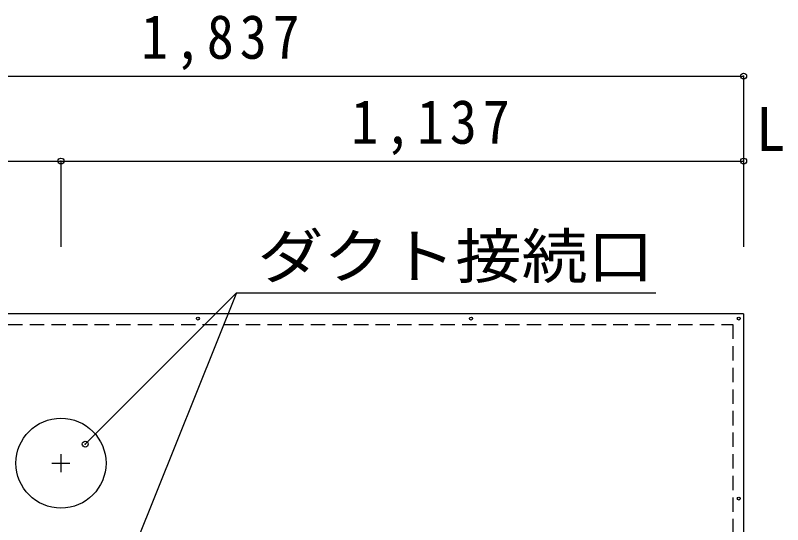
# Model space of a CAD drawing. Units: millimetres at full size, sheet at 1:20; details may follow other scales. Extents: x -3835 to 3448, y -4321 to 4350.
# Drawn here: x 922 to 2200, y 2804 to 3653 of the extents above; entities that cross this region are included whole.
import ezdxf
from ezdxf.enums import TextEntityAlignment as Align

# ---------------------------------------------------------------- set-up
doc = ezdxf.new("R2010")
doc.units = ezdxf.units.MM
doc.header["$LTSCALE"] = 20
doc.header["$PDMODE"] = 32
doc.header["$PDSIZE"] = 10
doc.linetypes.add('CHAIN1', pattern=[8, 5, -1, 1, -1])
doc.linetypes.add('DASHED1', pattern=[1.8, 1.2, -0.6])
doc.layers.add('0-0', color=7, linetype='Continuous')
doc.styles.add('ＭＳ ゴシック', font='')
doc.styles.get('ＭＳ ゴシック').set_extended_font_data('MS Gothic')

msp = doc.modelspace()

# ---------------------------------------------------------------- linework, layer by layer
at = {"layer": '0-0'}
for p, q in [((298.01, 3551.4), (2135.01, 3551.4)), ((2135.01, 3551.4), (2135.01, 3266.67)), ((543.01, 3409.75), (998.01, 3409.75)), ((998.01, 3409.75), (998.01, 3266.67)), ((998.01, 3409.75), (2135.01, 3409.75)), ((998.01, 3409.75), (998.01, 3266.67)), ((2135.01, 3409.75), (2135.01, 3266.67)), ((2135.01, 3409.75), (2135.01, 3266.67)), ((1290.54, 3190.09), (1010.48, 2492.3)), ((1038.4, 2937.95), (1290.54, 3190.09)), ((1290.54, 3190.09), (1988.84, 3190.09)), ((2135.01, 3155.24), (298.01, 3155.24)), ((2135.01, 3155.24), (2135.01, 2247.24))]:
    msp.add_line(p, q, dxfattribs=at)
at = {"layer": '0-0', "linetype": 'DASHED1'}
for p, q in [((298.01, 3137.24), (2117.01, 3137.24)), ((2117.01, 3137.24), (2117.01, 2265.24))]:
    msp.add_line(p, q, dxfattribs=at)
at = {"layer": '0-0', "linetype": 'CHAIN1'}
for p, q in [((998.01, 2921.24), (998.01, 2891.24)), ((983.01, 2906.24), (1013.01, 2906.24))]:
    msp.add_line(p, q, dxfattribs=at)
at = {"layer": '0-0'}
msp.add_lwpolyline([(1908.01, 3409.75), (2135.01, 3409.75), (2135.01, 3266.67)], dxfattribs=at)
for centre, radius in [((1226.01, 3147.24), 2.5), ((1681.01, 3147.24), 2.5), ((2127.01, 3147.24), 2.5), ((998.01, 2906.24), 75), ((2127.01, 2847.24), 2.5)]:
    msp.add_circle(centre, radius, dxfattribs=at)
for p in [(2135.01, 3551.4), (998.01, 3409.75), (2135.01, 3409.75), (1038.4, 2937.95)]:
    msp.add_point(p, dxfattribs=at)

# ---------------------------------------------------------------- texts
at = {"layer": '0-0', "style": 'ＭＳ ゴシック'}
msp.add_text('L', height=73.31, dxfattribs=at).set_placement((2154.99, 3404.83), align=Align.BOTTOM_LEFT)
at = {"layer": '0-0', "style": 'ＭＳ ゴシック', "width": 1.1}
msp.add_text('ダクト接続口', height=73.31, dxfattribs=at).set_placement((1325.2, 3192.48), align=Align.BOTTOM_LEFT)
at = {"layer": '0-0', "char_height": 73.31, "attachment_point": 7, "style": 'ＭＳ ゴシック'}
for s, insert in [('\\T1.22;\\W0.9;1,837', (1131.51, 3561.4)), ('\\T1.22;\\W0.9;1,137', (1481.51, 3419.75))]:
    msp.add_mtext(s, dxfattribs=dict(at, insert=insert))

doc.saveas('drawing.dxf')
